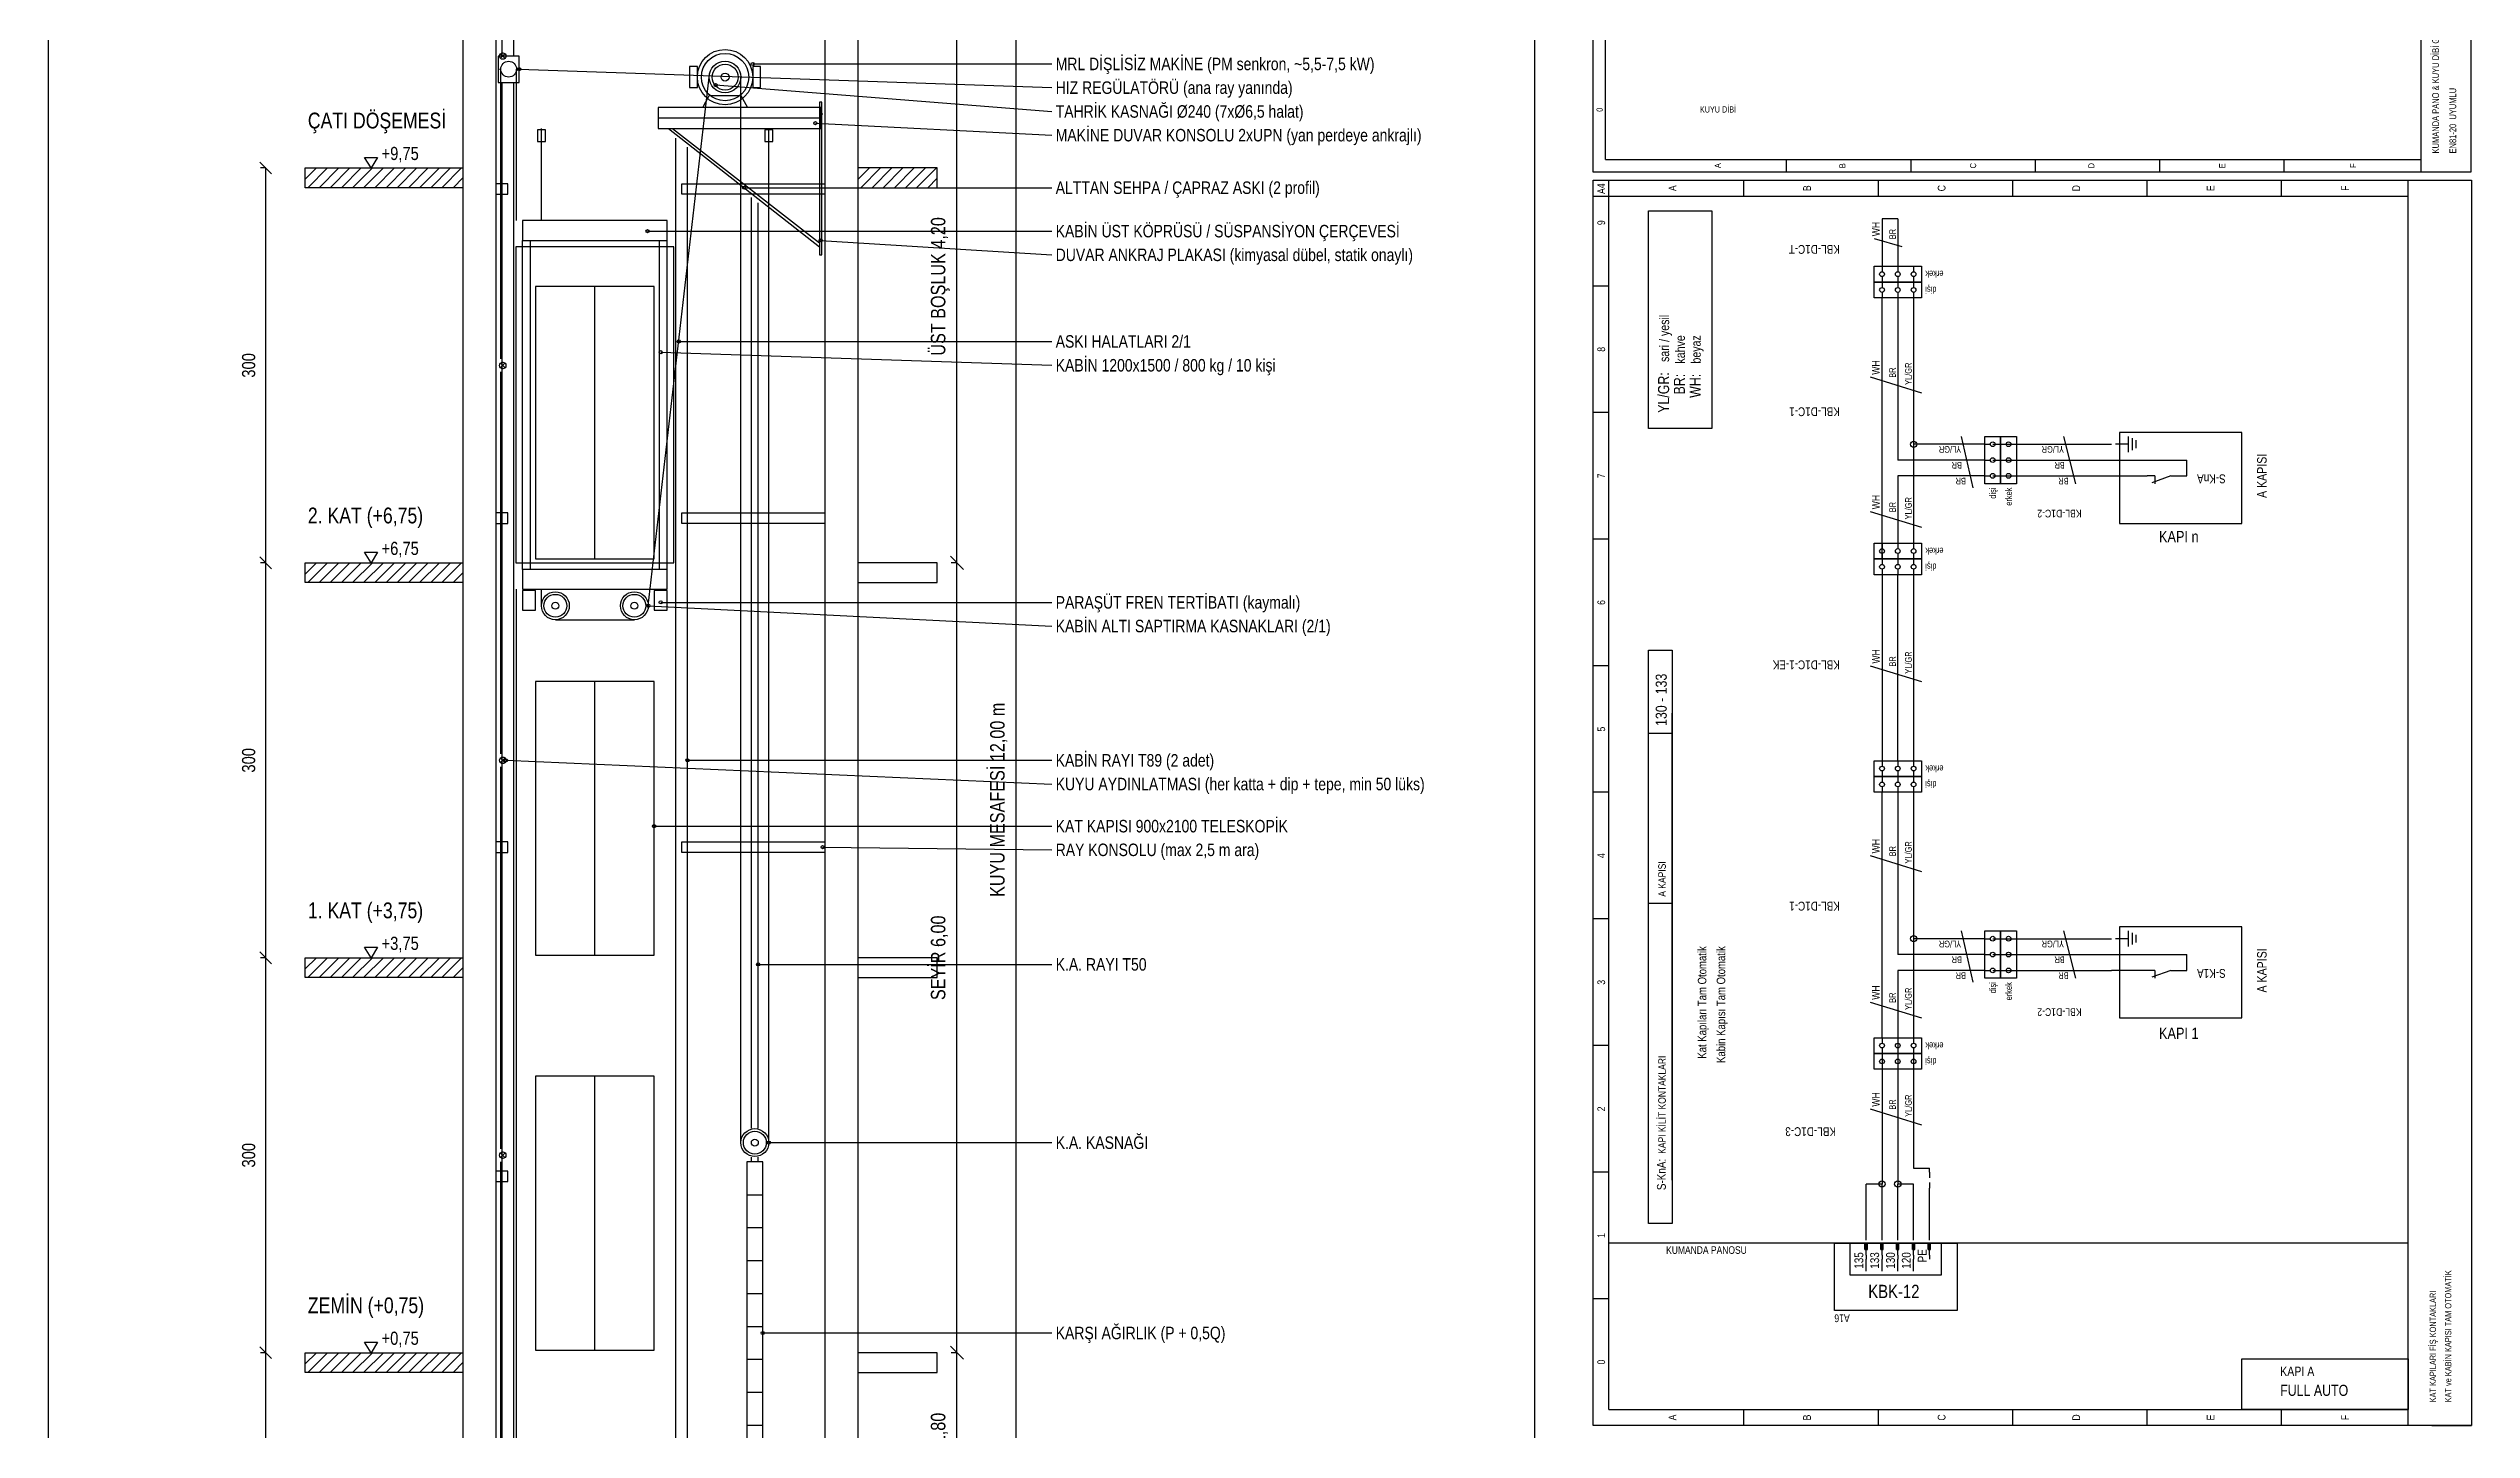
# Model space of a CAD drawing. Header units: centimetres. Extents: x 0 to 13208, y -30 to 2970.
# Drawn here: x 9964 to 11804, y 1019 to 2068 of the extents above; entities that cross this region are included whole.
import ezdxf
from ezdxf.enums import TextEntityAlignment as Align

# ---------------------------------------------------------------- set-up
doc = ezdxf.new("R2010")
doc.units = ezdxf.units.CM
for name, color, linetype in [('SCOTT-BASLIK', 5, 'CONTINUOUS'), ('SCOTT-CERCEVE', 7, 'CONTINUOUS'), ('SCOTT-DUVAR', 7, 'CONTINUOUS'), ('SCOTT-ELEKTRIK', 3, 'CONTINUOUS'), ('SCOTT-ELEKTRIK-YAZI', 4, 'CONTINUOUS'), ('SCOTT-HALAT', 6, 'CONTINUOUS'), ('SCOTT-KA', 30, 'CONTINUOUS'), ('SCOTT-KABIN', 5, 'CONTINUOUS'), ('SCOTT-KAPI', 3, 'CONTINUOUS'), ('SCOTT-KOT', 2, 'CONTINUOUS'), ('SCOTT-MOTOR', 6, 'CONTINUOUS'), ('SCOTT-OLCU', 3, 'CONTINUOUS'), ('SCOTT-RAY', 1, 'CONTINUOUS'), ('SCOTT-TARAMA', 8, 'CONTINUOUS'), ('SCOTT-YAZI', 4, 'CONTINUOUS'), ('SCOTT-YUK', 1, 'CONTINUOUS')]:
    doc.layers.add(name, color=color, linetype=linetype)
doc.styles.get("Standard").update_dxf_attribs({"font": 'arial.ttf', "width": 0.8})

msp = doc.modelspace()

# ---------------------------------------------------------------- linework, layer by layer
at = {"layer": 'SCOTT-CERCEVE'}
for p, q in [((9963.9, 0), (9963.9, 2970)), ((11092.9, 0), (11092.9, 2970))]:
    msp.add_line(p, q, dxfattribs=at)
at = {"layer": 'SCOTT-DUVAR'}
for p, q in [((10278.9, 897.5), (10278.9, 2097.5)), ((10303.9, 897.5), (10303.9, 2097.5)), ((10553.9, 897.5), (10553.9, 2097.5)), ((10578.9, 897.5), (10578.9, 2097.5))]:
    msp.add_line(p, q, dxfattribs=at)
for points in [[(10278.9, 1962.5), (10158.9, 1962.5), (10158.9, 1977.5), (10278.9, 1977.5)], [(10578.9, 1962.5), (10638.9, 1962.5), (10638.9, 1977.5), (10578.9, 1977.5)], [(10278.9, 1662.5), (10158.9, 1662.5), (10158.9, 1677.5), (10278.9, 1677.5)], [(10578.9, 1662.5), (10638.9, 1662.5), (10638.9, 1677.5), (10578.9, 1677.5)], [(10278.9, 1362.5), (10158.9, 1362.5), (10158.9, 1377.5), (10278.9, 1377.5)], [(10578.9, 1362.5), (10638.9, 1362.5), (10638.9, 1377.5), (10578.9, 1377.5)], [(10278.9, 1062.5), (10158.9, 1062.5), (10158.9, 1077.5), (10278.9, 1077.5)], [(10578.9, 1062.5), (10638.9, 1062.5), (10638.9, 1077.5), (10578.9, 1077.5)]]:
    msp.add_lwpolyline(points, dxfattribs=at)
at = {"layer": 'SCOTT-ELEKTRIK'}
for p, q in [((11137.1, 1974.4), (11137.1, 2920.2)), ((11146.5, 1983.9), (11146.5, 2920.2)), ((11766, 1974.4), (11766, 2920.2)), ((11803.8, 2920.2), (11803.8, 1974.4)), ((10307.2, 2060.8), (10310.6, 2064.2)), ((10307.2, 2064.2), (10310.6, 2060.8)), ((11803.8, 1974.4), (11137.1, 1974.4)), ((11146.5, 1983.9), (11766, 1983.9)), ((11283.7, 1983.9), (11283.7, 1974.4)), ((11378.3, 1983.9), (11378.3, 1974.4)), ((11472.8, 1983.9), (11472.8, 1974.4)), ((11567.4, 1974.4), (11567.4, 1983.9)), ((11662, 1974.4), (11662, 1983.9)), ((11137.1, 1022.3), (11137.1, 1968.1)), ((11137.1, 1968.1), (11804.3, 1968.1)), ((11137.1, 1956.1), (11756.2, 1956.1)), ((11149.1, 1034.3), (11149.1, 1968.1)), ((11251.3, 1968.1), (11251.3, 1956.1)), ((11353.5, 1968.1), (11353.5, 1956.1)), ((11455.6, 1968.1), (11455.6, 1956.1)), ((11557.8, 1956.1), (11557.8, 1968.1)), ((11660, 1956.1), (11660, 1968.1)), ((11756.2, 1022.3), (11756.2, 1968.1)), ((11804.3, 1968.1), (11804.3, 1022.3)), ((11179.2, 1779.6), (11179.2, 1944.9)), ((11179.2, 1944.9), (11227.2, 1944.9)), ((11227.2, 1944.9), (11227.2, 1779.6)), ((11368.5, 1938.9), (11356.5, 1938.9)), ((11356.5, 1938.9), (11356.5, 1902.9)), ((11368.5, 1938.9), (11368.5, 1902.9)), ((11350.5, 1923.9), (11371.5, 1917.9)), ((11350.5, 1890.8), (11350.5, 1902.9)), ((11350.5, 1902.9), (11386.5, 1902.9)), ((11356.5, 1902.9), (11356.5, 1898.6)), ((11368.5, 1902.9), (11368.5, 1898.6)), ((11380.5, 1902.9), (11380.5, 1898.6)), ((11386.5, 1902.9), (11386.5, 1890.8)), ((11149.1, 1887.8), (11137.1, 1887.8)), ((11386.5, 1890.8), (11350.5, 1890.8)), ((11350.5, 1878.8), (11350.5, 1890.8)), ((11350.5, 1890.8), (11386.5, 1890.8)), ((11386.5, 1878.8), (11350.5, 1878.8)), ((11356.5, 1895), (11356.5, 1890.8)), ((11356.5, 1890.8), (11356.5, 1886.6)), ((11356.5, 1883), (11356.5, 1878.8)), ((11356.5, 1692.5), (11356.5, 1878.8)), ((11368.5, 1895), (11368.5, 1890.8)), ((11368.5, 1890.8), (11368.5, 1886.6)), ((11368.5, 1883), (11368.5, 1878.8)), ((11368.5, 1878.8), (11368.5, 1755.6)), ((11380.5, 1895), (11380.5, 1890.8)), ((11380.5, 1890.8), (11380.5, 1886.6)), ((11380.5, 1883), (11380.5, 1878.8)), ((11380.5, 1878.8), (11380.5, 1767.6)), ((11386.5, 1890.8), (11386.5, 1878.8)), ((10307.2, 1825.8), (10310.6, 1829.2)), ((10307.2, 1829.2), (10310.6, 1825.8)), ((11347.5, 1818.7), (11386.5, 1806.7)), ((11149.1, 1791.7), (11137.1, 1791.7)), ((11227.2, 1779.6), (11179.2, 1779.6)), ((11434.6, 1767.6), (11380.5, 1767.6)), ((11380.5, 1767.6), (11380.5, 1692.5)), ((11416.6, 1773.6), (11425.6, 1734.6)), ((11434.6, 1737.6), (11434.6, 1773.6)), ((11434.6, 1773.6), (11446.6, 1773.6)), ((11434.6, 1767.6), (11438.8, 1767.6)), ((11440.6, 1767.6), (11530.8, 1767.6)), ((11446.6, 1737.6), (11446.6, 1773.6)), ((11446.6, 1773.6), (11458.6, 1773.6)), ((11446.6, 1773.6), (11446.6, 1737.6)), ((11446.6, 1767.6), (11450.8, 1767.6)), ((11458.6, 1773.6), (11458.6, 1737.6)), ((11503.7, 1737.6), (11494.7, 1773.6)), ((11543.4, 1767.6), (11533.8, 1767.6)), ((11629.9, 1776.6), (11536.8, 1776.6)), ((11536.8, 1776.6), (11536.8, 1707.5)), ((11543.4, 1773.6), (11543.4, 1761.6)), ((11546.4, 1772.1), (11546.4, 1763.1)), ((11549.4, 1770.6), (11549.4, 1764.6)), ((11629.9, 1707.5), (11629.9, 1776.6)), ((11434.6, 1755.6), (11368.5, 1755.6)), ((11434.6, 1755.6), (11438.8, 1755.6)), ((11440.6, 1755.6), (11530.8, 1755.6)), ((11446.6, 1755.6), (11450.8, 1755.6)), ((11512.7, 1755.6), (11587.9, 1755.6)), ((11587.9, 1743.6), (11587.9, 1755.6)), ((11434.6, 1743.6), (11368.5, 1743.6)), ((11368.5, 1743.6), (11368.5, 1692.5)), ((11434.6, 1743.6), (11438.8, 1743.6)), ((11446.6, 1737.6), (11434.6, 1737.6)), ((11440.6, 1743.6), (11530.8, 1743.6)), ((11446.6, 1743.6), (11450.8, 1743.6)), ((11458.6, 1737.6), (11446.6, 1737.6)), ((11512.7, 1743.6), (11524.8, 1743.6)), ((11530.8, 1743.6), (11557.8, 1743.6)), ((11563.8, 1743.6), (11557.8, 1743.6)), ((11575.9, 1743.6), (11561.4, 1738.3)), ((11563.8, 1743.6), (11563.8, 1737.6)), ((11575.9, 1743.6), (11581.9, 1743.6)), ((11581.9, 1743.6), (11587.9, 1743.6)), ((11347.5, 1716.5), (11386.5, 1704.5)), ((11149.1, 1695.5), (11137.1, 1695.5)), ((11536.8, 1707.5), (11629.9, 1707.5)), ((11350.5, 1680.5), (11350.5, 1692.5)), ((11350.5, 1692.5), (11386.5, 1692.5)), ((11386.5, 1680.5), (11350.5, 1680.5)), ((11350.5, 1668.4), (11350.5, 1680.5)), ((11350.5, 1680.5), (11386.5, 1680.5)), ((11356.5, 1692.5), (11356.5, 1688.3)), ((11356.5, 1680.5), (11356.5, 1692.5)), ((11356.5, 1684.7), (11356.5, 1680.5)), ((11356.5, 1680.5), (11356.5, 1676.3)), ((11368.5, 1692.5), (11368.5, 1688.3)), ((11368.5, 1684.7), (11368.5, 1680.5)), ((11368.5, 1680.5), (11368.5, 1676.3)), ((11380.5, 1692.5), (11380.5, 1688.3)), ((11380.5, 1684.7), (11380.5, 1680.5)), ((11380.5, 1680.5), (11380.5, 1676.3)), ((11386.5, 1692.5), (11386.5, 1680.5)), ((11386.5, 1680.5), (11386.5, 1668.4)), ((11386.5, 1668.4), (11350.5, 1668.4)), ((11356.5, 1672.7), (11356.5, 1668.4)), ((11356.5, 1668.4), (11356.5, 1527.2)), ((11368.5, 1672.7), (11368.5, 1668.4)), ((11368.5, 1527.2), (11368.5, 1668.4)), ((11380.5, 1672.7), (11380.5, 1668.4)), ((11380.5, 1668.4), (11380.5, 1527.2)), ((11179.2, 1175.6), (11179.2, 1611.3)), ((11179.2, 1611.3), (11197.2, 1611.3)), ((11197.2, 1611.3), (11197.2, 1175.6)), ((11149.1, 1599.3), (11137.1, 1599.3)), ((11347.5, 1599.3), (11386.5, 1587.3)), ((11179.2, 1548.2), (11197.2, 1548.2)), ((11197.2, 1208.6), (11197.2, 1563.3)), ((10307.2, 1525.8), (10310.6, 1529.2)), ((10307.2, 1529.2), (10310.6, 1525.8)), ((11350.5, 1515.2), (11350.5, 1527.2)), ((11350.5, 1527.2), (11386.5, 1527.2)), ((11386.5, 1515.2), (11350.5, 1515.2)), ((11350.5, 1503.2), (11350.5, 1515.2)), ((11350.5, 1515.2), (11386.5, 1515.2)), ((11356.5, 1527.2), (11356.5, 1523)), ((11356.5, 1519.4), (11356.5, 1515.2)), ((11356.5, 1515.2), (11356.5, 1511)), ((11368.5, 1527.2), (11368.5, 1523)), ((11368.5, 1519.4), (11368.5, 1515.2)), ((11368.5, 1515.2), (11368.5, 1511)), ((11380.5, 1527.2), (11380.5, 1523)), ((11380.5, 1519.4), (11380.5, 1515.2)), ((11380.5, 1515.2), (11380.5, 1511)), ((11386.5, 1527.2), (11386.5, 1515.2)), ((11386.5, 1515.2), (11386.5, 1503.2)), ((11149.1, 1503.2), (11137.1, 1503.2)), ((11386.5, 1503.2), (11350.5, 1503.2)), ((11356.5, 1507.4), (11356.5, 1503.2)), ((11356.5, 1316.8), (11356.5, 1503.2)), ((11368.5, 1507.4), (11368.5, 1503.2)), ((11368.5, 1503.2), (11368.5, 1379.9)), ((11380.5, 1507.4), (11380.5, 1503.2)), ((11380.5, 1503.2), (11380.5, 1392)), ((11347.5, 1455.1), (11386.5, 1443.1)), ((11179.2, 1419), (11197.2, 1419)), ((11149.1, 1407), (11137.1, 1407)), ((11629.9, 1401), (11536.8, 1401)), ((11536.8, 1401), (11536.8, 1331.9)), ((11629.9, 1331.9), (11629.9, 1401)), ((11434.6, 1392), (11380.5, 1392)), ((11380.5, 1392), (11380.5, 1316.8)), ((11416.6, 1398), (11425.6, 1358.9)), ((11434.6, 1361.9), (11434.6, 1398)), ((11434.6, 1398), (11446.6, 1398)), ((11434.6, 1392), (11438.8, 1392)), ((11440.6, 1392), (11530.8, 1392)), ((11446.6, 1361.9), (11446.6, 1398)), ((11446.6, 1398), (11458.6, 1398)), ((11446.6, 1398), (11446.6, 1361.9)), ((11446.6, 1392), (11450.8, 1392)), ((11458.6, 1398), (11458.6, 1361.9)), ((11503.7, 1361.9), (11494.7, 1398)), ((11543.4, 1392), (11533.8, 1392)), ((11543.4, 1398), (11543.4, 1386)), ((11546.4, 1396.5), (11546.4, 1387.5)), ((11549.4, 1395), (11549.4, 1389)), ((11434.6, 1379.9), (11368.5, 1379.9)), ((11434.6, 1367.9), (11368.5, 1367.9)), ((11368.5, 1367.9), (11368.5, 1307.8)), ((11434.6, 1379.9), (11438.8, 1379.9)), ((11434.6, 1367.9), (11438.8, 1367.9)), ((11446.6, 1361.9), (11434.6, 1361.9)), ((11440.6, 1379.9), (11530.8, 1379.9)), ((11440.6, 1367.9), (11530.8, 1367.9)), ((11446.6, 1379.9), (11450.8, 1379.9)), ((11446.6, 1367.9), (11450.8, 1367.9)), ((11458.6, 1361.9), (11446.6, 1361.9)), ((11512.7, 1379.9), (11587.9, 1379.9)), ((11512.7, 1367.9), (11524.8, 1367.9)), ((11557.8, 1367.9), (11530.8, 1367.9)), ((11563.8, 1367.9), (11557.8, 1367.9)), ((11575.9, 1367.9), (11561.4, 1362.7)), ((11563.8, 1367.9), (11563.8, 1361.9)), ((11575.9, 1367.9), (11581.9, 1367.9)), ((11581.9, 1367.9), (11587.9, 1367.9)), ((11587.9, 1367.9), (11587.9, 1379.9)), ((11347.5, 1343.9), (11386.5, 1331.9)), ((11536.8, 1331.9), (11629.9, 1331.9)), ((11149.1, 1310.8), (11137.1, 1310.8)), ((11350.5, 1304.8), (11350.5, 1316.8)), ((11350.5, 1316.8), (11386.5, 1316.8)), ((11356.5, 1316.8), (11356.5, 1312.6)), ((11356.5, 1309), (11356.5, 1304.8)), ((11368.5, 1316.8), (11368.5, 1312.6)), ((11368.5, 1309), (11368.5, 1304.8)), ((11380.5, 1316.8), (11380.5, 1312.6)), ((11380.5, 1309), (11380.5, 1304.8)), ((11386.5, 1316.8), (11386.5, 1304.8)), ((11386.5, 1304.8), (11350.5, 1304.8)), ((11350.5, 1292.8), (11350.5, 1304.8)), ((11350.5, 1304.8), (11386.5, 1304.8)), ((11386.5, 1292.8), (11350.5, 1292.8)), ((11356.5, 1304.8), (11356.5, 1300.6)), ((11356.5, 1304.8), (11356.5, 1205.6)), ((11356.5, 1297), (11356.5, 1292.8)), ((11368.5, 1304.8), (11368.5, 1300.6)), ((11368.5, 1304.8), (11368.5, 1205.6)), ((11368.5, 1297), (11368.5, 1292.8)), ((11380.5, 1304.8), (11380.5, 1300.6)), ((11380.5, 1304.8), (11380.5, 1217.7)), ((11380.5, 1297), (11380.5, 1292.8)), ((11386.5, 1304.8), (11386.5, 1292.8)), ((11347.5, 1262.7), (11386.5, 1250.7)), ((10307.2, 1225.8), (10310.6, 1229.2)), ((10307.2, 1229.2), (10310.6, 1225.8)), ((11149.1, 1214.7), (11137.1, 1214.7)), ((11380.5, 1217.7), (11392.5, 1217.7)), ((11392.5, 1214.7), (11392.5, 1217.7)), ((11392.5, 1214.7), (11392.5, 1210.4)), ((11356.5, 1205.6), (11344.4, 1205.6)), ((11344.4, 1166.6), (11344.4, 1205.6)), ((11356.5, 1166.6), (11356.5, 1205.6)), ((11380.5, 1205.6), (11368.5, 1205.6)), ((11368.5, 1166.6), (11368.5, 1205.6)), ((11380.5, 1166.6), (11380.5, 1205.6)), ((11392.5, 1206.8), (11392.5, 1202.6)), ((11392.5, 1166.6), (11392.5, 1202.6)), ((11377.5, 1160.6), (11149.1, 1160.6)), ((11197.2, 1175.6), (11179.2, 1175.6)), ((11320.4, 1109.5), (11320.4, 1160.6)), ((11320.4, 1160.6), (11413.6, 1160.6)), ((11332.4, 1136.5), (11332.4, 1160.6)), ((11332.4, 1160.6), (11401.5, 1160.6)), ((11343.5, 1160.6), (11345.4, 1160.6)), ((11343.5, 1155.8), (11343.5, 1160.6)), ((11343.8, 1155.8), (11343.8, 1160.6)), ((11344.1, 1155.8), (11344.1, 1160.6)), ((11344.4, 1163), (11344.4, 1166.6)), ((11344.4, 1151.5), (11344.4, 1160.6)), ((11344.7, 1155.8), (11344.7, 1160.6)), ((11345, 1155.8), (11345, 1160.6)), ((11345.4, 1155.8), (11345.4, 1160.6)), ((11355.6, 1160.6), (11357.4, 1160.6)), ((11355.6, 1155.8), (11355.6, 1160.6)), ((11355.9, 1155.8), (11355.9, 1160.6)), ((11356.2, 1155.8), (11356.2, 1160.6)), ((11356.5, 1163), (11356.5, 1166.6)), ((11356.5, 1151.5), (11356.5, 1160.6)), ((11356.8, 1155.8), (11356.8, 1160.6)), ((11357.1, 1155.8), (11357.1, 1160.6)), ((11357.4, 1155.8), (11357.4, 1160.6)), ((11367.6, 1160.6), (11369.4, 1160.6)), ((11367.6, 1155.8), (11367.6, 1160.6)), ((11367.9, 1155.8), (11367.9, 1160.6)), ((11368.2, 1155.8), (11368.2, 1160.6)), ((11368.5, 1163), (11368.5, 1166.6)), ((11368.5, 1151.5), (11368.5, 1160.6)), ((11368.8, 1155.8), (11368.8, 1160.6)), ((11369.1, 1155.8), (11369.1, 1160.6)), ((11369.4, 1155.8), (11369.4, 1160.6)), ((11756.2, 1160.6), (11377.5, 1160.6)), ((11379.6, 1160.6), (11381.4, 1160.6)), ((11379.6, 1155.8), (11379.6, 1160.6)), ((11379.9, 1155.8), (11379.9, 1160.6)), ((11380.2, 1155.8), (11380.2, 1160.6)), ((11380.5, 1163), (11380.5, 1166.6)), ((11380.5, 1151.5), (11380.5, 1160.6)), ((11380.8, 1155.8), (11380.8, 1160.6)), ((11381.1, 1155.8), (11381.1, 1160.6)), ((11381.4, 1155.8), (11381.4, 1160.6)), ((11391.6, 1160.6), (11393.4, 1160.6)), ((11391.6, 1155.8), (11391.6, 1160.6)), ((11391.9, 1155.8), (11391.9, 1160.6)), ((11392.2, 1155.8), (11392.2, 1160.6)), ((11392.5, 1163), (11392.5, 1166.6)), ((11392.5, 1151.5), (11392.5, 1160.6)), ((11392.8, 1155.8), (11392.8, 1160.6)), ((11393.1, 1155.8), (11393.1, 1160.6)), ((11393.4, 1155.8), (11393.4, 1160.6)), ((11401.5, 1160.6), (11401.5, 1136.5)), ((11413.6, 1160.6), (11413.6, 1109.5)), ((11343.5, 1155.8), (11345.4, 1155.8)), ((11344.4, 1151.5), (11344.4, 1148.5)), ((11344.4, 1139.5), (11344.4, 1148.5)), ((11355.6, 1155.8), (11357.4, 1155.8)), ((11356.5, 1151.5), (11356.5, 1148.5)), ((11356.5, 1139.5), (11356.5, 1148.5)), ((11367.6, 1155.8), (11369.4, 1155.8)), ((11368.5, 1151.5), (11368.5, 1148.5)), ((11368.5, 1139.5), (11368.5, 1148.5)), ((11379.6, 1155.8), (11381.4, 1155.8)), ((11380.5, 1151.5), (11380.5, 1148.5)), ((11380.5, 1139.5), (11380.5, 1148.5)), ((11391.6, 1155.8), (11393.4, 1155.8)), ((11392.5, 1151.5), (11392.5, 1148.5)), ((11401.5, 1136.5), (11332.4, 1136.5)), ((11149.1, 1118.5), (11137.1, 1118.5)), ((11413.6, 1109.5), (11320.4, 1109.5)), ((11149.1, 1034.3), (11756.2, 1034.3)), ((11251.3, 1034.3), (11251.3, 1022.3)), ((11353.5, 1034.3), (11353.5, 1022.3)), ((11455.6, 1034.3), (11455.6, 1022.3)), ((11557.8, 1022.3), (11557.8, 1034.3)), ((11660, 1022.3), (11660, 1034.3)), ((11756.2, 1022.3), (11756.2, 1034.3)), ((11804.3, 1022.3), (11137.1, 1022.3)), ((11774.2, 1022.3), (11804.3, 1022.3))]:
    msp.add_line(p, q, dxfattribs=at)
msp.add_lwpolyline([(11756.2, 1034.3), (11629.9, 1034.3), (11629.9, 1072.9), (11756.2, 1072.9), (11756.2, 1034.3)], dxfattribs=at)
for centre, radius in [((10308.9, 2062.5), 2.5), ((11356.5, 1896.8), 1.8), ((11368.5, 1896.8), 1.8), ((11380.5, 1896.8), 1.8), ((11356.5, 1884.8), 1.8), ((11368.5, 1884.8), 1.8), ((11380.5, 1884.8), 1.8), ((10308.9, 1827.5), 2.5), ((11380.5, 1767.6), 2.4), ((11440.6, 1767.6), 1.8), ((11452.6, 1767.6), 1.8), ((11440.6, 1755.6), 1.8), ((11452.6, 1755.6), 1.8), ((11440.6, 1743.6), 1.8), ((11452.6, 1743.6), 1.8), ((11356.5, 1686.5), 1.8), ((11356.5, 1674.5), 1.8), ((11368.5, 1686.5), 1.8), ((11368.5, 1674.5), 1.8), ((11380.5, 1686.5), 1.8), ((11380.5, 1674.5), 1.8), ((10308.9, 1527.5), 2.5), ((11356.5, 1521.2), 1.8), ((11356.5, 1509.2), 1.8), ((11368.5, 1521.2), 1.8), ((11368.5, 1509.2), 1.8), ((11380.5, 1521.2), 1.8), ((11380.5, 1509.2), 1.8), ((11380.5, 1392), 2.4), ((11440.6, 1392), 1.8), ((11440.6, 1379.9), 1.8), ((11452.6, 1392), 1.8), ((11452.6, 1379.9), 1.8), ((11440.6, 1367.9), 1.8), ((11452.6, 1367.9), 1.8), ((11356.5, 1310.8), 1.8), ((11368.5, 1310.8), 1.8), ((11380.5, 1310.8), 1.8), ((11356.5, 1298.8), 1.8), ((11368.5, 1298.8), 1.8), ((11380.5, 1298.8), 1.8), ((10308.9, 1227.5), 2.5), ((11356.5, 1205.6), 2.4), ((11368.5, 1205.6), 2.4)]:
    msp.add_circle(centre, radius, dxfattribs=at)
at = {"layer": 'SCOTT-HALAT'}
for p, q in [((10307.4, 1832.5), (10307.4, 2052.5)), ((10319.4, 1937.5), (10319.4, 2052.5)), ((10419.5, 1644.9), (10465.8, 2046.5)), ((10489.8, 1237.1), (10489.8, 2046.5)), ((10338.3, 1937.5), (10338.3, 2007.5)), ((10511, 1237.1), (10511, 2007.5)), ((10307.4, 1532.5), (10307.4, 1822.5)), ((10319.4, 937.5), (10319.4, 1657.5)), ((10338.3, 1644.9), (10338.3, 1657.5)), ((10348.9, 1634.3), (10408.9, 1634.3)), ((10307.4, 1232.5), (10307.4, 1522.5)), ((10307.4, 1002.5), (10307.4, 1222.5))]:
    msp.add_line(p, q, dxfattribs=at)
for points in [[(10335.3, 1997.5), (10341.3, 1997.5), (10341.3, 2006.5), (10335.3, 2006.5)], [(10508, 1997.5), (10514, 1997.5), (10514, 2006.5), (10508, 2006.5)]]:
    msp.add_lwpolyline(points, close=True, dxfattribs=at)
at = {"layer": 'SCOTT-KA'}
for p, q in [((10494.4, 1197.5), (10506.4, 1197.5)), ((10494.4, 1172.5), (10506.4, 1172.5)), ((10494.4, 1147.5), (10506.4, 1147.5)), ((10494.4, 1122.5), (10506.4, 1122.5)), ((10494.4, 1097.5), (10506.4, 1097.5)), ((10494.4, 1072.5), (10506.4, 1072.5)), ((10494.4, 1047.5), (10506.4, 1047.5)), ((10494.4, 1022.5), (10506.4, 1022.5))]:
    msp.add_line(p, q, dxfattribs=at)
msp.add_lwpolyline([(10494.4, 972.5), (10506.4, 972.5), (10506.4, 1222.5), (10494.4, 1222.5)], close=True, dxfattribs=at)
at = {"layer": 'SCOTT-KABIN'}
for p, q in [((10323.9, 1672.5), (10323.9, 1922.5)), ((10329.9, 1672.5), (10329.9, 1922.5)), ((10427.9, 1672.5), (10427.9, 1922.5)), ((10433.9, 1672.5), (10433.9, 1922.5))]:
    msp.add_line(p, q, dxfattribs=at)
for points in [[(10323.9, 1922.5), (10433.9, 1922.5), (10433.9, 1937.5), (10323.9, 1937.5)], [(10318.9, 1677.5), (10438.9, 1677.5), (10438.9, 1917.5), (10318.9, 1917.5)], [(10323.9, 1657.5), (10433.9, 1657.5), (10433.9, 1672.5), (10323.9, 1672.5)]]:
    msp.add_lwpolyline(points, close=True, dxfattribs=at)
at = {"layer": 'SCOTT-KAPI'}
for p, q in [((10378.9, 1680.5), (10378.9, 1887.5)), ((10378.9, 1379.5), (10378.9, 1587.5)), ((10378.9, 1079.5), (10378.9, 1287.5))]:
    msp.add_line(p, q, dxfattribs=at)
for points in [[(10333.9, 1680.5), (10423.9, 1680.5), (10423.9, 1887.5), (10333.9, 1887.5)], [(10333.9, 1379.5), (10423.9, 1379.5), (10423.9, 1587.5), (10333.9, 1587.5)], [(10333.9, 1079.5), (10423.9, 1079.5), (10423.9, 1287.5), (10333.9, 1287.5)]]:
    msp.add_lwpolyline(points, close=True, dxfattribs=at)
at = {"layer": 'SCOTT-KOT'}
for p, q in [((10178.9, 1977.5), (10248.9, 1977.5)), ((10178.9, 1677.5), (10248.9, 1677.5)), ((10178.9, 1377.5), (10248.9, 1377.5)), ((10178.9, 1077.5), (10248.9, 1077.5))]:
    msp.add_line(p, q, dxfattribs=at)
for points in [[(10208.9, 1977.5), (10203.9, 1985.5), (10213.9, 1985.5)], [(10208.9, 1677.5), (10203.9, 1685.5), (10213.9, 1685.5)], [(10208.9, 1377.5), (10203.9, 1385.5), (10213.9, 1385.5)], [(10208.9, 1077.5), (10203.9, 1085.5), (10213.9, 1085.5)]]:
    msp.add_lwpolyline(points, close=True, dxfattribs=at)
at = {"layer": 'SCOTT-MOTOR'}
for p, q in [((10305.4, 2052.5), (10306.4, 2052.5)), ((10426.9, 2015.5), (10550.4, 2015.5)), ((10434.9, 2007.5), (10549.4, 1917.5)), ((10437.9, 2007.5), (10549.4, 1920.5))]:
    msp.add_line(p, q, dxfattribs=at)
for points in [[(10305.4, 2042.5), (10321.4, 2042.5), (10321.4, 2062.5), (10305.4, 2062.5)], [(10450.8, 2038.5), (10456.8, 2038.5), (10456.8, 2054.5), (10450.8, 2054.5)], [(10498.8, 2038.5), (10504.8, 2038.5), (10504.8, 2054.5), (10498.8, 2054.5)], [(10549.4, 1911.5), (10551.4, 1911.5), (10551.4, 2027.5), (10549.4, 2027.5)], [(10426.9, 2007.5), (10550.4, 2007.5), (10550.4, 2023.5), (10426.9, 2023.5)]]:
    msp.add_lwpolyline(points, close=True, dxfattribs=at)
msp.add_lwpolyline([(10460.8, 2023.5), (10465.8, 2032.5), (10489.8, 2032.5), (10494.8, 2023.5)], dxfattribs=at)
for centre, radius in [((10477.8, 2046.5), 21), ((10477.8, 2046.5), 18), ((10313.4, 2052.5), 6), ((10477.8, 2046.5), 12), ((10477.8, 2046.5), 9.84), ((10477.8, 2046.5), 3), ((10550.6, 2018.5), 0.9), ((10550.6, 1922.5), 0.9), ((10348.9, 1644.9), 10.6), ((10348.9, 1644.9), 8.69), ((10348.9, 1644.9), 2.65), ((10408.9, 1644.9), 10.6), ((10408.9, 1644.9), 8.69), ((10408.9, 1644.9), 2.65), ((10500.4, 1237.1), 10.6), ((10500.4, 1237.1), 8.69), ((10500.4, 1237.1), 2.65)]:
    msp.add_circle(centre, radius, dxfattribs=at)
at = {"layer": 'SCOTT-OLCU'}
for p, q in [((10653.9, 1677.5), (10653.9, 2097.5)), ((10698.9, 897.5), (10698.9, 2097.5)), ((10133.4, 1973), (10124.4, 1982)), ((10128.9, 1977.5), (10124.9, 1977.5)), ((10128.9, 1677.5), (10128.9, 1977.5)), ((10133.4, 1673), (10124.4, 1682)), ((10133.4, 1673), (10124.4, 1682)), ((10128.9, 1677.5), (10124.9, 1677.5)), ((10128.9, 1677.5), (10124.9, 1677.5)), ((10128.9, 1377.5), (10128.9, 1677.5)), ((10658.9, 1672.5), (10649, 1682.5)), ((10658.9, 1672.5), (10649, 1682.5)), ((10653.9, 1677.5), (10649.5, 1677.5)), ((10653.9, 1677.5), (10649.5, 1677.5)), ((10653.9, 1077.5), (10653.9, 1677.5)), ((10133.4, 1373), (10124.4, 1382)), ((10133.4, 1373), (10124.4, 1382)), ((10128.9, 1377.5), (10124.9, 1377.5)), ((10128.9, 1377.5), (10124.9, 1377.5)), ((10128.9, 1077.5), (10128.9, 1377.5)), ((10133.4, 1073), (10124.4, 1082)), ((10133.4, 1073), (10124.4, 1082)), ((10128.9, 1077.5), (10124.9, 1077.5)), ((10128.9, 1077.5), (10124.9, 1077.5)), ((10128.9, 897.5), (10128.9, 1077.5)), ((10658.9, 1072.5), (10649, 1082.5)), ((10658.9, 1072.5), (10649, 1082.5)), ((10653.9, 1077.5), (10649.5, 1077.5)), ((10653.9, 1077.5), (10649.5, 1077.5)), ((10653.9, 897.5), (10653.9, 1077.5))]:
    msp.add_line(p, q, dxfattribs=at)
at = {"layer": 'SCOTT-RAY'}
for p, q in [((10308.5, 2062.5), (10308.5, 2095.5)), ((10317.4, 2062.5), (10317.4, 2095.5)), ((10308.5, 897.5), (10308.5, 2042.5)), ((10317.4, 897.5), (10317.4, 2042.5)), ((10440.4, 897.5), (10440.4, 2000.2)), ((10449.3, 897.5), (10449.3, 1993.2)), ((10497.9, 1248.1), (10497.9, 1955)), ((10502.9, 1248.1), (10502.9, 1951.1)), ((10497.9, 1222.5), (10497.9, 1226.1)), ((10502.9, 1222.5), (10502.9, 1226.1))]:
    msp.add_line(p, q, dxfattribs=at)
for points in [[(10303.9, 1957.5), (10312.9, 1957.5), (10312.9, 1965.5), (10303.9, 1965.5)], [(10553.9, 1957.5), (10444.9, 1957.5), (10444.9, 1965.5), (10553.9, 1965.5)], [(10303.9, 1707.5), (10312.9, 1707.5), (10312.9, 1715.5), (10303.9, 1715.5)], [(10553.9, 1707.5), (10444.9, 1707.5), (10444.9, 1715.5), (10553.9, 1715.5)], [(10303.9, 1457.5), (10312.9, 1457.5), (10312.9, 1465.5), (10303.9, 1465.5)], [(10553.9, 1457.5), (10444.9, 1457.5), (10444.9, 1465.5), (10553.9, 1465.5)], [(10303.9, 1207.5), (10312.9, 1207.5), (10312.9, 1215.5), (10303.9, 1215.5)]]:
    msp.add_lwpolyline(points, dxfattribs=at)
at = {"layer": 'SCOTT-TARAMA'}
for p, q in [((10158.9, 1969), (10167.4, 1977.5)), ((10160.9, 1962.5), (10175.9, 1977.5)), ((10169.4, 1962.5), (10184.4, 1977.5)), ((10177.9, 1962.5), (10192.9, 1977.5)), ((10186.4, 1962.5), (10201.4, 1977.5)), ((10194.9, 1962.5), (10209.9, 1977.5)), ((10203.3, 1962.5), (10218.3, 1977.5)), ((10211.8, 1962.5), (10226.8, 1977.5)), ((10220.3, 1962.5), (10235.3, 1977.5)), ((10228.8, 1962.5), (10243.8, 1977.5)), ((10237.3, 1962.5), (10252.3, 1977.5)), ((10245.8, 1962.5), (10260.8, 1977.5)), ((10254.2, 1962.5), (10269.2, 1977.5)), ((10262.7, 1962.5), (10277.7, 1977.5)), ((10271.2, 1962.5), (10278.9, 1970.2)), ((10578.9, 1969), (10587.4, 1977.5)), ((10580.9, 1962.5), (10595.9, 1977.5)), ((10589.4, 1962.5), (10604.4, 1977.5)), ((10597.9, 1962.5), (10612.9, 1977.5)), ((10606.4, 1962.5), (10621.4, 1977.5)), ((10614.9, 1962.5), (10629.9, 1977.5)), ((10623.3, 1962.5), (10638.3, 1977.5)), ((10631.8, 1962.5), (10638.9, 1969.6)), ((10158.9, 1669), (10167.4, 1677.5)), ((10160.9, 1662.5), (10175.9, 1677.5)), ((10169.4, 1662.5), (10184.4, 1677.5)), ((10177.9, 1662.5), (10192.9, 1677.5)), ((10186.4, 1662.5), (10201.4, 1677.5)), ((10194.9, 1662.5), (10209.9, 1677.5)), ((10203.3, 1662.5), (10218.3, 1677.5)), ((10211.8, 1662.5), (10226.8, 1677.5)), ((10220.3, 1662.5), (10235.3, 1677.5)), ((10228.8, 1662.5), (10243.8, 1677.5)), ((10237.3, 1662.5), (10252.3, 1677.5)), ((10245.8, 1662.5), (10260.8, 1677.5)), ((10254.2, 1662.5), (10269.2, 1677.5)), ((10262.7, 1662.5), (10277.7, 1677.5)), ((10271.2, 1662.5), (10278.9, 1670.2)), ((10158.9, 1369), (10167.4, 1377.5)), ((10160.9, 1362.5), (10175.9, 1377.5)), ((10169.4, 1362.5), (10184.4, 1377.5)), ((10177.9, 1362.5), (10192.9, 1377.5)), ((10186.4, 1362.5), (10201.4, 1377.5)), ((10194.9, 1362.5), (10209.9, 1377.5)), ((10203.3, 1362.5), (10218.3, 1377.5)), ((10211.8, 1362.5), (10226.8, 1377.5)), ((10220.3, 1362.5), (10235.3, 1377.5)), ((10228.8, 1362.5), (10243.8, 1377.5)), ((10237.3, 1362.5), (10252.3, 1377.5)), ((10245.8, 1362.5), (10260.8, 1377.5)), ((10254.2, 1362.5), (10269.2, 1377.5)), ((10262.7, 1362.5), (10277.7, 1377.5)), ((10271.2, 1362.5), (10278.9, 1370.2)), ((10158.9, 1069), (10167.4, 1077.5)), ((10160.9, 1062.5), (10175.9, 1077.5)), ((10169.4, 1062.5), (10184.4, 1077.5)), ((10177.9, 1062.5), (10192.9, 1077.5)), ((10186.4, 1062.5), (10201.4, 1077.5)), ((10194.9, 1062.5), (10209.9, 1077.5)), ((10203.3, 1062.5), (10218.3, 1077.5)), ((10211.8, 1062.5), (10226.8, 1077.5)), ((10220.3, 1062.5), (10235.3, 1077.5)), ((10228.8, 1062.5), (10243.8, 1077.5)), ((10237.3, 1062.5), (10252.3, 1077.5)), ((10245.8, 1062.5), (10260.8, 1077.5)), ((10254.2, 1062.5), (10269.2, 1077.5)), ((10262.7, 1062.5), (10277.7, 1077.5)), ((10271.2, 1062.5), (10278.9, 1070.2))]:
    msp.add_line(p, q, dxfattribs=at)
at = {"layer": 'SCOTT-YAZI'}
for p, q in [((10321.4, 2052.5), (10725.9, 2038.5)), ((10498.8, 2056.5), (10725.9, 2056.5)), ((10470.6, 2040.5), (10725.9, 2020.4)), ((10546.4, 2011.5), (10725.9, 2002.4)), ((10492.2, 1962.5), (10725.9, 1962.5)), ((10418.9, 1929.5), (10725.9, 1929.5)), ((10550.4, 1922.5), (10725.9, 1911.5)), ((10442.7, 1845.7), (10725.9, 1845.7)), ((10428.9, 1837.5), (10725.9, 1827.6)), ((10419.5, 1644.9), (10725.9, 1629.5)), ((10428.9, 1647.5), (10725.9, 1647.5)), ((10311.4, 1527.5), (10725.9, 1509.5)), ((10449.3, 1527.5), (10725.9, 1527.5)), ((10423.9, 1477.5), (10725.9, 1477.5)), ((10551.9, 1461.5), (10725.9, 1459.5)), ((10502.9, 1372.5), (10725.9, 1372.5)), ((10511, 1237.1), (10725.9, 1237.1)), ((10506.4, 1092.5), (10725.9, 1092.5))]:
    msp.add_line(p, q, dxfattribs=at)
for centre in [(10321.4, 2052.5), (10498.8, 2056.5), (10470.6, 2040.5), (10546.4, 2011.5), (10492.2, 1962.5), (10418.9, 1929.5), (10550.4, 1922.5), (10442.7, 1845.7), (10428.9, 1837.5), (10419.5, 1644.9), (10428.9, 1647.5), (10311.4, 1527.5), (10449.3, 1527.5), (10423.9, 1477.5), (10551.9, 1461.5), (10502.9, 1372.5), (10511, 1237.1), (10506.4, 1092.5)]:
    msp.add_circle(centre, 1.2, dxfattribs=at)
at = {"layer": 'SCOTT-YUK'}
for points in [[(10323.9, 1641.5), (10333.9, 1641.5), (10333.9, 1656.5), (10323.9, 1656.5)], [(10423.9, 1641.5), (10433.9, 1641.5), (10433.9, 1656.5), (10423.9, 1656.5)]]:
    msp.add_lwpolyline(points, close=True, dxfattribs=at)

# ---------------------------------------------------------------- texts
at = {"layer": 'SCOTT-BASLIK', "width": 0.8}
for s, p in [('ÇATI DÖŞEMESİ', (10160.9, 2007.5)), ('2. KAT (+6,75)', (10160.9, 1707.5)), ('1. KAT (+3,75)', (10160.9, 1407.5)), ('ZEMİN (+0,75)', (10160.9, 1107.5))]:
    msp.add_text(s, height=12, dxfattribs=at).set_placement(p)
at = {"layer": 'SCOTT-ELEKTRIK-YAZI', "width": 0.8}
for s, height, rotation, p in [('KUMANDA PANO & KUYU DİBİ GÜVENLİK DEVRESİ BAĞLANTILARI', 5.107, 90, (11779.5, 1988.5)), ('EN81-20  UYUMLU', 5.107, 90, (11792.6, 1988.5)), ('A4', 5.89, 90, (11146.2, 1957.7)), ('WH', 5.89, 90, (11354.8, 1925.6)), ('KBL-D1C-T', 6.73, 180, (11324.5, 1919)), ('BR', 5.05, 90, (11367, 1923.3)), ('sari / yesil', 7.213, 90, (11194.8, 1830.1)), ('kahve', 7.21, 90, (11206.8, 1828.9)), ('beyaz', 7.21, 90, (11218.8, 1828.9)), ('WH', 5.89, 90, (11354.8, 1820.4)), ('BR', 5.05, 90, (11367, 1818.1)), ('YL/GR', 5.05, 90, (11379.1, 1812.7)), ('KBL-D1C-1', 6.73, 180, (11324.5, 1795.7)), ('YL/GR', 5.05, 180, (11416.6, 1766.2)), ('BR', 5.05, 180, (11417.2, 1754.2)), ('YL/GR', 5.05, 180, (11494.7, 1766.2)), ('BR', 5.05, 180, (11495.3, 1754.2)), ('BR', 5.05, 180, (11420.2, 1742.1)), ('BR', 5.05, 180, (11498.3, 1742.1)), ('WH', 5.89, 90, (11354.8, 1718.2)), ('BR', 5.05, 90, (11367, 1715.9)), ('YL/GR', 5.05, 90, (11379.1, 1710.5)), ('KBL-D1C-2', 5.89, 180, (11508.1, 1717.9)), ('KBL-D1C-1-EK', 6.732, 180, (11324.5, 1603.4)), ('WH', 5.89, 90, (11354.8, 1601)), ('BR', 5.05, 90, (11367, 1598.7)), ('YL/GR', 5.05, 90, (11379.1, 1593.3)), ('130 - 133', 8.41, 90, (11193, 1553.6)), ('WH', 5.89, 90, (11354.8, 1456.8)), ('BR', 5.05, 90, (11367, 1454.5)), ('YL/GR', 5.05, 90, (11379.1, 1449.1)), ('A KAPISI', 5.77, 90, (11192.3, 1423.9)), ('KBL-D1C-1', 6.73, 180, (11324.5, 1420.1)), ('YL/GR', 5.05, 180, (11416.6, 1390.5)), ('YL/GR', 5.05, 180, (11494.7, 1390.5)), ('BR', 5.05, 180, (11417.2, 1378.5)), ('BR', 5.05, 180, (11420.2, 1366.5)), ('BR', 5.05, 180, (11495.3, 1378.5)), ('BR', 5.05, 180, (11498.3, 1366.5)), ('WH', 5.89, 90, (11354.8, 1345.6)), ('BR', 5.05, 90, (11367, 1343.3)), ('YL/GR', 5.05, 90, (11379.1, 1337.9)), ('KBL-D1C-2', 5.89, 180, (11508.1, 1339.2)), ('KAPI KİLİT KONTAKLARI', 5.77, 90, (11192.3, 1228.6)), ('WH', 5.89, 90, (11354.8, 1264.4)), ('YL/GR', 5.05, 90, (11379.1, 1256.7)), ('BR', 5.05, 90, (11367, 1262.1)), ('KBL-D1C-3', 6.73, 180, (11321.5, 1248.8)), ('135', 6.73, 90, (11342.3, 1141.3)), ('133', 6.73, 90, (11354.3, 1141.3)), ('130', 6.73, 90, (11366.3, 1141.3)), ('120', 6.73, 90, (11378.3, 1141.3)), ('PE', 6.73, 90, (11390.4, 1146.1)), ('KAT ve KABİN KAPISI TAM OTOMATİK', 4.808, 90, (11788.9, 1039.8)), ('KAT KAPILARI FİŞ KONTAKLARI', 4.808, 90, (11777.3, 1039.8))]:
    msp.add_text(s, height=height, rotation=rotation, dxfattribs=at).set_placement(p)
msp.add_text('KUYU DİBİ', height=4.73, dxfattribs=at).set_placement((11218.2, 2024.3), align=Align.TOP_LEFT)
for s, height, p in [('0', 4.63, (11144.3, 2021.7)), ('A', 4.63, (11234.1, 1979.2)), ('B', 4.63, (11328.7, 1979.2)), ('C', 4.63, (11428, 1979.2)), ('D', 4.63, (11517.8, 1979.2)), ('E', 4.63, (11617.2, 1979.2)), ('F', 4.63, (11716.5, 1979.2)), ('A', 5.89, (11200.3, 1962.1)), ('B', 5.89, (11302.5, 1962.1)), ('C', 5.89, (11404.7, 1962.1)), ('D', 5.89, (11506.9, 1962.1)), ('E', 5.89, (11609, 1962.1)), ('F', 5.89, (11711.2, 1962.1)), ('9', 5.89, (11146.2, 1935.9)), ('8', 5.89, (11146.2, 1839.7)), ('A KAPISI', 7.21, (11648.6, 1743.6)), ('7', 5.89, (11146.2, 1743.6)), ('6', 5.89, (11146.2, 1647.4)), ('5', 5.89, (11146.2, 1551.2)), ('4', 5.89, (11146.2, 1455.1)), ('A KAPISI', 7.21, (11648.6, 1367.9)), ('3', 5.89, (11146.2, 1358.9)), ('2', 5.89, (11146.2, 1262.7)), ('1', 5.89, (11146.2, 1166.6)), ('0', 5.89, (11146.2, 1070.4)), ('A', 5.89, (11200.3, 1028.3)), ('B', 5.89, (11302.5, 1028.3)), ('C', 5.89, (11404.7, 1028.3)), ('D', 5.89, (11506.9, 1028.3)), ('E', 5.89, (11609, 1028.3)), ('F', 5.89, (11711.2, 1028.3))]:
    msp.add_text(s, height=height, rotation=90, dxfattribs=at).set_placement(p, align=Align.CENTER)
for s, height, rotation, p in [('erkek', 5.05, 180, (11389.4, 1899.4)), ('dişi', 5.05, 180, (11389.4, 1887.3)), ('YL/GR:', 8.41, 90, (11194.8, 1822.3)), ('BR:', 8.41, 90, (11206.8, 1821.1)), ('WH:', 8.41, 90, (11218.8, 1821.1)), ('dişi', 5.05, 90, (11443.1, 1734.7)), ('erkek', 5.05, 90, (11455.2, 1734.7)), ('S-KnA', 6.73, 180, (11595.8, 1744.7)), ('erkek', 5.05, 180, (11389.4, 1689)), ('dişi', 5.05, 180, (11389.4, 1677)), ('erkek', 5.05, 180, (11389.4, 1523.7)), ('dişi', 5.05, 180, (11389.4, 1511.7)), ('Kat Kapıları Tam Otomatik', 6.491, 90, (11223.1, 1386.3)), ('Kabin Kapısı Tam Otomatik', 6.491, 90, (11237.4, 1386.3)), ('S-K1A', 6.73, 180, (11595.8, 1369)), ('dişi', 5.05, 90, (11443.1, 1359)), ('erkek', 5.05, 90, (11455.2, 1359)), ('erkek', 5.05, 180, (11389.4, 1313.3)), ('dişi', 5.05, 180, (11389.4, 1301.3)), ('S-KnA:', 6.73, 90, (11192.3, 1224.8)), ('A16', 5.89, 180, (11320.3, 1106.6))]:
    msp.add_text(s, height=height, rotation=rotation, dxfattribs=at).set_placement(p, align=Align.RIGHT)
for s, height, p in [('KAPI n', 8.66, (11581.9, 1693.1)), ('KAPI 1', 8.66, (11581.9, 1315.8)), ('KBK-12', 10.1, (11365.5, 1119))]:
    msp.add_text(s, height=height, dxfattribs=at).set_placement(p, align=Align.CENTER)
msp.add_text('KUMANDA PANOSU', height=5.77, dxfattribs=at).set_placement((11253.8, 1152.6), align=Align.RIGHT)
for s, height, p in [('KAPI A', 7.21, (11658.9, 1059.7)), ('FULL AUTO', 8.41, (11658.9, 1044.7))]:
    msp.add_text(s, height=height, dxfattribs=at).set_placement(p)
at = {"layer": 'SCOTT-KOT', "width": 0.8}
for s, p in [('+9,75', (10216.9, 1980.5)), ('+6,75', (10216.9, 1680.5)), ('+3,75', (10216.9, 1380.5)), ('+0,75', (10216.9, 1080.5))]:
    msp.add_text(s, height=10, dxfattribs=at).set_placement(p, align=Align.BOTTOM_LEFT)
at = {"layer": 'SCOTT-OLCU', "width": 0.8}
for s, height, p in [('ÜST BOŞLUK 4,20', 11, (10648.4, 1887.5)), ('300', 10, (10123.9, 1827.5)), ('KUYU MESAFESİ 12,00 m', 11, (10693.4, 1497.5)), ('300', 10, (10123.9, 1527.5)), ('SEYİR 6,00', 11, (10648.4, 1377.5)), ('300', 10, (10123.9, 1227.5)), ('KUYU DİBİ 1,80', 11, (10648.4, 987.5))]:
    msp.add_text(s, height=height, rotation=90, dxfattribs=at).set_placement(p, align=Align.BOTTOM_CENTER)
at = {"layer": 'SCOTT-YAZI', "width": 0.8}
for s, p in [('MRL DİŞLİSİZ MAKİNE (PM senkron, ~5,5-7,5 kW)', (10728.9, 2056.5)), ('HIZ REGÜLATÖRÜ (ana ray yanında)', (10728.9, 2038.5)), ('TAHRİK KASNAĞI %%c240 (7x%%c6,5 halat)', (10728.9, 2020.4)), ('MAKİNE DUVAR KONSOLU 2xUPN (yan perdeye ankrajlı)', (10728.9, 2002.4)), ('ALTTAN SEHPA / ÇAPRAZ ASKI (2 profil)', (10728.9, 1962.5)), ('KABİN ÜST KÖPRÜSÜ / SÜSPANSİYON ÇERÇEVESİ', (10728.9, 1929.5)), ('DUVAR ANKRAJ PLAKASI (kimyasal dübel, statik onaylı)', (10728.9, 1911.5)), ('ASKI HALATLARI 2/1', (10728.9, 1845.7)), ('KABİN 1200x1500 / 800 kg / 10 kişi', (10728.9, 1827.6)), ('PARAŞÜT FREN TERTİBATI (kaymalı)', (10728.9, 1647.5)), ('KABİN ALTI SAPTIRMA KASNAKLARI (2/1)', (10728.9, 1629.5)), ('KABİN RAYI T89 (2 adet)', (10728.9, 1527.5)), ('KUYU AYDINLATMASI (her katta + dip + tepe, min 50 lüks)', (10728.9, 1509.5)), ('KAT KAPISI 900x2100 TELESKOPİK', (10728.9, 1477.5)), ('RAY KONSOLU (max 2,5 m ara)', (10728.9, 1459.5)), ('K.A. RAYI T50', (10728.9, 1372.5)), ('K.A. KASNAĞI', (10728.9, 1237.1)), ('KARŞI AĞIRLIK (P + 0,5Q)', (10728.9, 1092.5))]:
    msp.add_text(s, height=9.5, dxfattribs=at).set_placement(p, align=Align.MIDDLE_LEFT)

doc.saveas('drawing.dxf')
